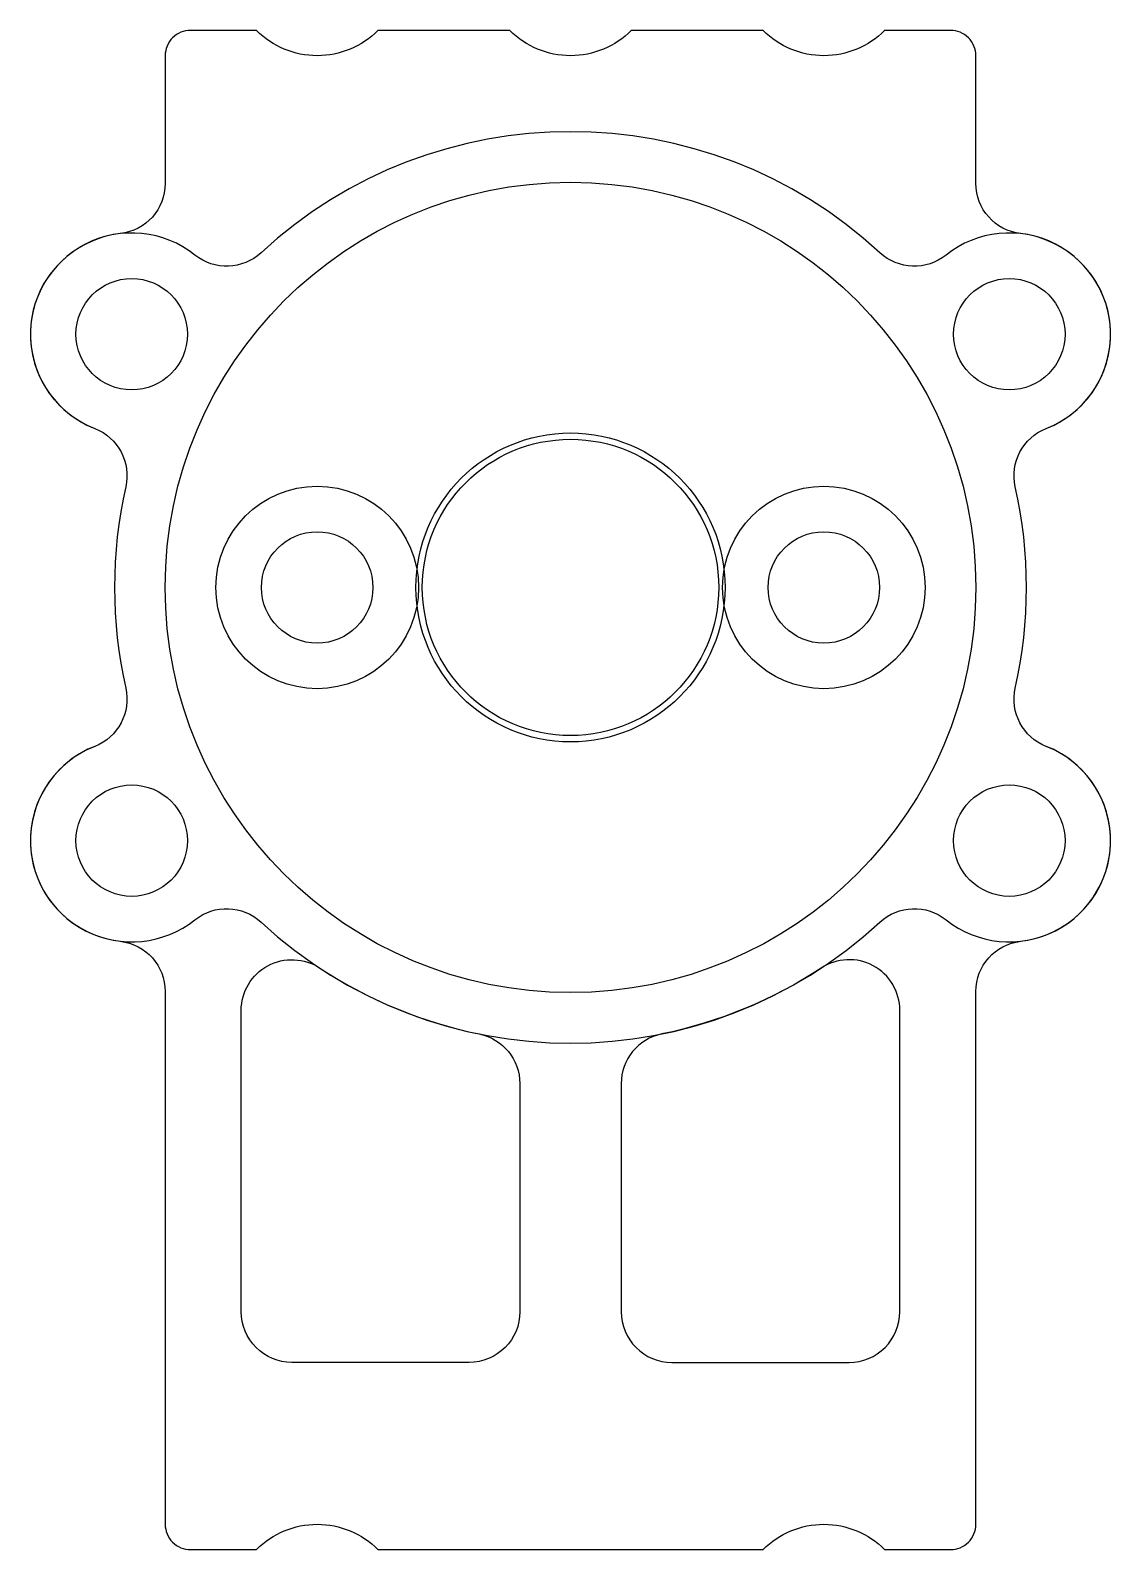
# Model space of a CAD drawing. Header units: inches. Extents: x 1.9 to 23.2, y 0 to 30.
import ezdxf

# ---------------------------------------------------------------- set-up
doc = ezdxf.new("R2010")
doc.units = ezdxf.units.IN
doc.header["$MEASUREMENT"] = 0
doc.layers.add('2段目', color=1, linetype='Continuous')

msp = doc.modelspace()

# ---------------------------------------------------------------- linework, layer by layer
for points in [[(11.325, 30), (8.725, 30, -0.416667), (6.325, 30), (5.025, 30, 0.414214), (4.525, 29.5), (4.525, 26.981, -0.38135), (3.638, 25.987, 0.782159), (3.135, 22.138, -0.37077), (3.746, 20.986, 0.111692), (3.746, 17.014, -0.37077), (3.135, 15.862, 0.782159), (3.638, 12.013, -0.38135), (4.525, 11.019), (4.525, 9.535), (4.525, 0.5, 0.414214), (5.025, 0), (6.325, 0, -0.416667), (8.725, 0), (16.325, 0, -0.416667), (18.725, 0), (20.025, 0, 0.414214), (20.525, 0.5), (20.525, 9.535), (20.525, 11.019, -0.38135), (21.411, 12.013, 0.782159), (21.914, 15.862, -0.37077), (21.303, 17.014, 0.111692), (21.303, 20.986, -0.37077), (21.914, 22.138, 0.782159), (21.411, 25.987, -0.38135), (20.525, 26.981), (20.525, 29.5, 0.414214), (20.025, 30), (18.725, 30, -0.416667), (16.325, 30), (13.725, 30, -0.416667)], [(6.025, 10.648, -0.597108), (7.575, 11.484, 0.095541), (10.725, 10.182, -0.356394), (11.525, 9.202), (11.525, 4.698, -0.414214), (10.525, 3.698), (7.025, 3.698, -0.414214), (6.025, 4.698)], [(19.025, 10.648, 0.597108), (17.475, 11.484, -0.095541), (14.325, 10.182, 0.356394), (13.525, 9.202), (13.525, 4.698, 0.414214), (14.525, 3.698), (18.025, 3.698, 0.414214), (19.025, 4.698)]]:
    msp.add_lwpolyline(points, format="xyb", close=True)
for centre, radius in [((12.525, 19), 8), ((3.864, 24), 1.1), ((21.185, 24), 1.1), ((12.525, 19), 3.05), ((12.525, 19), 2.925), ((7.525, 19), 2), ((17.525, 19), 2), ((7.525, 19), 1.1), ((17.525, 19), 1.1), ((3.864, 14), 1.1), ((21.185, 14), 1.1)]:
    msp.add_circle(centre, radius)
at = {"layer": '2段目'}
msp.add_lwpolyline([(3.135, 15.862, 1.16316), (5.113, 12.438, -0.37077), (6.416, 12.391, 0.391354), (18.633, 12.391, -0.37077), (19.936, 12.438, 1.16316), (21.914, 15.862, -0.37077), (21.303, 17.014, 0.111692), (21.303, 20.986, -0.37077), (21.914, 22.138, 1.16316), (19.936, 25.562, -0.37077), (18.633, 25.609, 0.391354), (6.416, 25.609, -0.37077), (5.113, 25.562, 1.16316), (3.135, 22.138, -0.37077), (3.746, 20.986, 0.111692), (3.746, 17.014, -0.37077)], format="xyb", close=True, dxfattribs=at)
msp.add_circle((12.525, 19), 8, dxfattribs=at)

doc.saveas('drawing.dxf')
